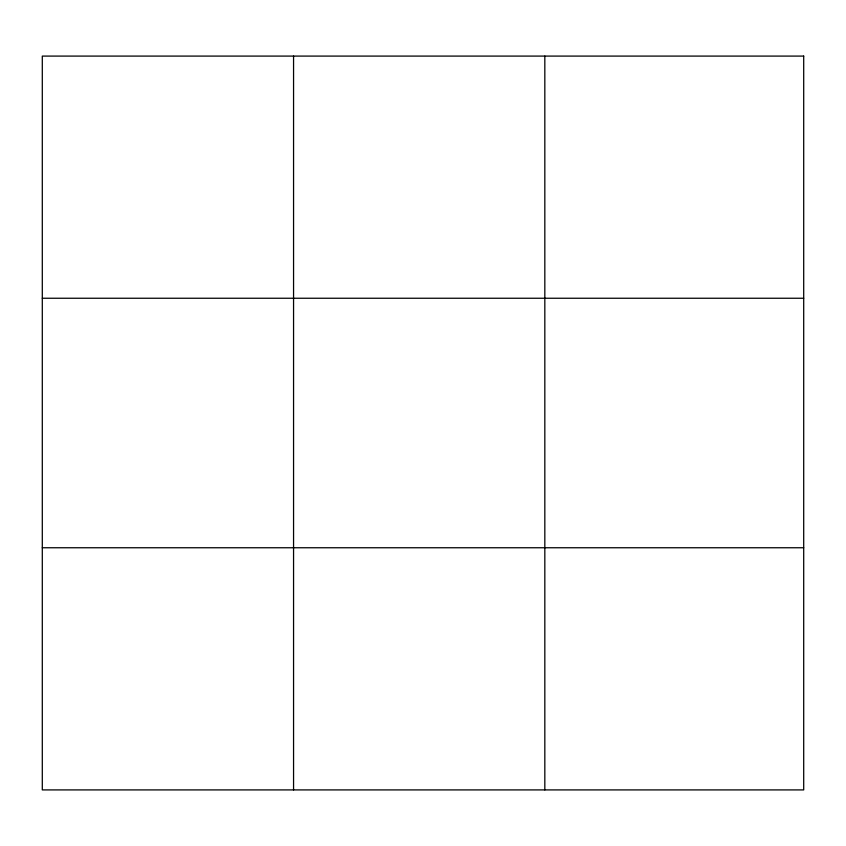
<?xml version="1.0" encoding="UTF-8"?>
<svg xmlns="http://www.w3.org/2000/svg" width="846" height="846" viewBox="0 0 846 846"><rect width="100%" height="100%" fill="white"/><g stroke="black" fill="none" stroke-linecap="round" stroke-linejoin="round"><path stroke-width="1.27" d="M293.562 56.09L293.562 789.91M544.824 56.09L544.824 789.91M42.3 298.247L803.7 298.247M42.3 547.753L803.7 547.753M803.7 56.09L803.7 789.91L42.3 789.91L42.3 56.09L803.7 56.09"/></g></svg>
